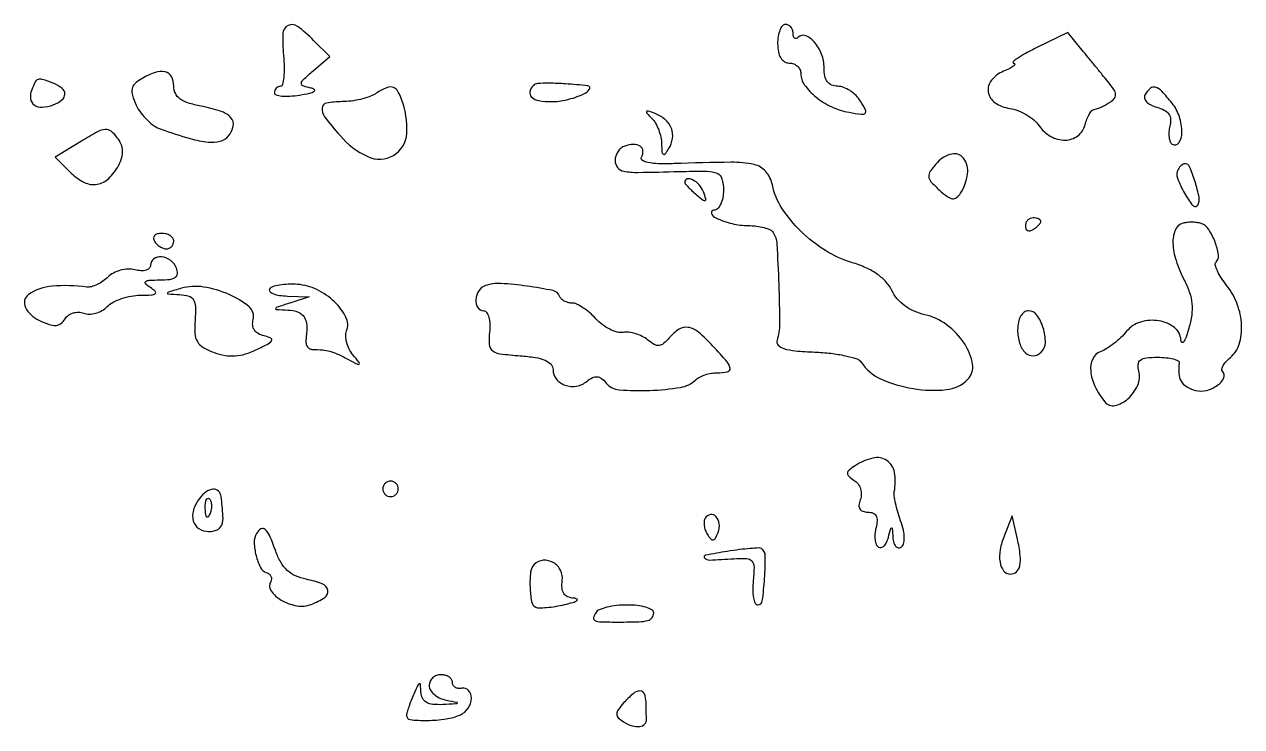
# Model space of a CAD drawing. Extents: x 0 to 5034, y 0 to 2560.
# Drawn here: x 3390.7 to 3547.9, y 1631.3 to 1722 of the extents above; entities that cross this region are included whole.
import ezdxf

# ---------------------------------------------------------------- set-up
doc = ezdxf.new("R2010")
doc.units = 0

msp = doc.modelspace()

# ---------------------------------------------------------------- linework, layer by layer
for points in [[(3424.17139, 1718, -0.018125), (3424.261716, 1716.466464, -0.030261), (3424.212722, 1715.175, -0.031602), (3424.057722, 1714.224236, -0.349806), (3423.776426, 1714, 0.10565), (3423.480181, 1713.936697, 0.099268), (3423.228075, 1713.757125, 0.096258), (3423.059087, 1713.488815, 0.092798), (3423, 1713.173193, 0.330609), (3423.211861, 1712.887804, 0.049892), (3423.954688, 1712.741931, 0.039745), (3425.004047, 1712.726445, 0.023475), (3426.25, 1712.866116, 0.01263), (3427.555837, 1713.108913, 0.088656), (3428.153131, 1713.351605, 0.537692), (3428.15791, 1713.575745, 0.098345), (3427.693974, 1713.777037, -0.031738), (3426.691081, 1714.061911, -0.357452), (3426.491788, 1714.391399, -0.170896), (3426.738726, 1714.86441, -0.009173), (3428.015042, 1716.013046), (3430.142136, 1717.857864), (3428.071068, 1719.928932, 0.03542), (3425.984259, 1721.739319, 0.282993), (3424.769881, 1721.851621, 0.274288), (3424.094809, 1720.812283, 0.03394)], [(3488, 1719.5, 0.04716), (3488.09863, 1718.456621, 0.088208), (3488.4, 1717.666667, 0.118484), (3488.88002, 1717.177821, 0.140575), (3489.5, 1717, -0.088446), (3490.072716, 1716.897892, -0.09481), (3490.559375, 1716.604903, -0.09999), (3490.884939, 1716.168097, -0.110746), (3491, 1715.654988, 0.15746), (3491.480973, 1714.165565, 0.066926), (3492.939772, 1712.625674, 0.060315), (3494.981688, 1711.350329, 0.064698), (3497.22172, 1710.63624, 0.011295), (3498.843445, 1710.379856, 0.228306), (3499.304852, 1710.530059, 0.332942), (3499.37188, 1710.934169, 0.019958), (3498.722372, 1712.072945, 0.058784), (3498.131531, 1712.810077, 0.050301), (3497.355585, 1713.433928, 0.052746), (3496.521222, 1713.859074, 0.091721), (3495.759453, 1714, -0.099), (3494.989098, 1714.154041, -0.13557), (3494.435007, 1714.587826, -0.109379), (3494.106238, 1715.325623, -0.050369), (3494, 1716.377555, 0.090359), (3493.679218, 1718.138099, 0.085738), (3492.755771, 1719.708704, 0.123177), (3491.621611, 1720.523715, 0.299334), (3490.657991, 1720.324657, -0.113033), (3490.407824, 1720.167715, -0.253554), (3490.193285, 1720.20266, -0.172529), (3490.046271, 1720.43152, -0.057388), (3490, 1720.833333, 0.084383), (3489.92427, 1721.278867, 0.093242), (3489.70625, 1721.657292, 0.100475), (3489.381441, 1721.910364, 0.115918), (3489, 1722, 0.226478), (3488.617064, 1721.817169, 0.074992), (3488.29375, 1721.265625, 0.057076), (3488.073116, 1720.457356, 0.038131)], [(3521.5, 1718.999554, 0.011018), (3520.031897, 1718.250244, 0.025181), (3518.96875, 1717.60671, 0.050359), (3518.431507, 1717.158496, 0.629965), (3518.5, 1716.970545, -0.382615), (3518.623651, 1716.835917, -0.234721), (3518.523504, 1716.628083, -0.05297), (3518.005794, 1716.307223, -0.016922), (3517.175759, 1715.941374, 0.126525), (3515.617292, 1714.797854, 0.216675), (3515.211389, 1713.267797, 0.203696), (3516.09737, 1711.883514, 0.11523), (3517.985454, 1711.150933, -0.057982), (3519.02686, 1710.877788, -0.040687), (3520.117495, 1710.346005, -0.041078), (3521.09211, 1709.654463, -0.065234), (3521.781943, 1708.900933, 0.111255), (3523.297374, 1707.522244, 0.134119), (3525.156353, 1707.047691, 0.158848), (3526.777216, 1707.60609, 0.168617), (3527.710251, 1709, -0.027632), (3527.956825, 1709.767039, -0.038682), (3528.26568, 1710.416998, -0.043406), (3528.588191, 1710.880721, -0.216328), (3528.866631, 1711.015313, 0.078124), (3529.197321, 1711.075524, 0.019434), (3529.710668, 1711.27753, 0.019391), (3530.287013, 1711.557743, 0.018382), (3530.850536, 1711.886464, 0.069356), (3531.473248, 1712.414515, 0.202881), (3531.651234, 1712.936438, 0.131304), (3531.426405, 1713.586903, 0.023728), (3530.65419, 1714.621152, -0.000493), (3529.932641, 1715.499311, -0.000255), (3529.031882, 1716.598927, -0.000253), (3528.106856, 1717.730509, -0.000384), (3527.303654, 1718.715623), (3525.5, 1720.931245)], [(3405.785123, 1714.939557, 0.059696), (3404.960734, 1714.31673, 0.156524), (3404.6132, 1713.671408, 0.122852), (3404.66404, 1712.839041, 0.030521), (3405.157022, 1711.55472, 0.053659), (3405.729517, 1710.588165, 0.039881), (3406.549686, 1709.656196, 0.040699), (3407.477611, 1708.893391, 0.069339), (3408.371898, 1708.441107, 0.011306), (3412.125123, 1707.250555, 0.046665), (3414.461014, 1706.798181, 0.086936), (3416.009922, 1706.915199, 0.158618), (3417.071022, 1707.585576, 0.122954), (3417.689354, 1708.87204, 0.242098), (3417.392768, 1709.93667, 0.128991), (3416.060469, 1710.785909, 0.031379), (3413.511045, 1711.43195, -0.028504), (3411.833303, 1711.846861, -0.085313), (3410.783298, 1712.37976, -0.126548), (3410.206374, 1713.09439, -0.107264), (3410, 1714.045313, 0.12123), (3409.698517, 1715.270469, 0.223401), (3408.897718, 1715.877532, 0.140785), (3407.584312, 1715.784561, 0.044369)], [(3391.650663, 1713.532025, 0.118977), (3391.500857, 1712.382306, 0.216686), (3391.973544, 1711.582992, 0.170704), (3393.006065, 1711.295203, 0.075162), (3394.409758, 1711.603744, 0.070926), (3395.559516, 1712.24389, 0.23365), (3395.935635, 1712.999057, 0.234711), (3395.563532, 1713.753807, 0.071438), (3394.418213, 1714.393011, 0.011788), (3393.019374, 1714.892294, 0.156475), (3392.478843, 1714.897063, 0.205888), (3392.108269, 1714.580017, 0.022649)], [(3436, 1713, -0.06063), (3435.231737, 1712.626398, -0.025965), (3434.132812, 1712.310881, -0.025227), (3432.912899, 1712.092383, -0.030314), (3431.75, 1712.015313, 0.042088), (3429.737764, 1711.834341, 0.343826), (3429.15898, 1711.193613, 0.182547), (3429.491501, 1710.074407, 0.015093), (3431.435287, 1707.671193, 0.106191), (3435.072686, 1704.912212, 0.248747), (3438.379929, 1705.078594, 0.248916), (3440.095979, 1707.909111, 0.106274), (3439.393011, 1712.418213, 0.055186), (3438.838279, 1713.492476, 0.20637), (3438.215334, 1713.897803, 0.157636), (3437.37348, 1713.77669, 0.029546)], [(3456.451798, 1714.118465, 0.14213), (3456.004249, 1713.305099, 0.268793), (3456.221498, 1712.613856, 0.142748), (3457.165554, 1712.149025, 0.04491), (3458.75, 1712.015313, 0.057684), (3460.765966, 1712.260052, 0.042898), (3462.894822, 1712.969776, 0.137536), (3463.702202, 1713.623869, 0.576248), (3463.5, 1714.065929, 0.006154), (3460.588359, 1714.310931, 0.016048), (3458.488737, 1714.394008, 0.016101), (3456.983732, 1714.356759, 0.184154)], [(3535.458401, 1712.932692, 0.195713), (3535.381964, 1712.479342, 0.133066), (3535.628482, 1712.010511, 0.09026), (3536.187935, 1711.592142, 0.051619), (3536.980003, 1711.294978, -0.054453), (3537.942624, 1710.927607, -0.122817), (3538.526745, 1710.417577, -0.138789), (3538.761714, 1709.737762, -0.078346), (3538.674499, 1708.863282, 0.043414), (3538.546802, 1708.114908, 0.052931), (3538.563516, 1707.404882, 0.061919), (3538.711208, 1706.83358, 0.161524), (3538.98019, 1706.512243, 0.404317), (3539.833865, 1706.698548, 0.149489), (3540.222472, 1707.997466, 0.076599), (3539.88886, 1710.078248, 0.092457), (3538.947956, 1711.815944, 0.016748), (3537.609121, 1713.360565, 0.129066), (3536.808156, 1713.869943, 0.259555), (3536.149036, 1713.737585, 0.077943)], [(3471.75, 1709.859246, -0.0658), (3472.230103, 1709.228099, -0.038441), (3472.637311, 1708.367716, -0.037762), (3472.917672, 1707.427235, -0.051736), (3473.015313, 1706.55, 0.013597), (3473.051191, 1705.515341, 0.227349), (3473.214022, 1705.223523, 0.398616), (3473.462492, 1705.259523, 0.025986), (3473.922793, 1705.909316, 0.104355), (3474.421064, 1707.247647, 0.129209), (3474.277493, 1708.565165, 0.12267), (3473.491228, 1709.69096, 0.088575), (3472.172681, 1710.481927, 0.009003), (3471.275417, 1710.805022, 0.337522), (3471.082793, 1710.74046, 0.348421), (3471.097596, 1710.541263, 0.009252)], [(3398.102674, 1706.925035), (3394.705348, 1704.850208), (3396.769397, 1702.786159, 0.08288), (3398.459954, 1701.579214, 0.156122), (3400.10265, 1701.339523, 0.15227), (3401.607863, 1702.098584, 0.077683), (3402.895839, 1703.805373, 0.050979), (3403.295918, 1704.779982, 0.085083), (3403.399952, 1705.658275, 0.088123), (3403.205083, 1706.499446, 0.058383), (3402.711253, 1707.36179, 0.065203), (3401.905859, 1708.197498, 0.19443), (3401.158666, 1708.420128, 0.101964), (3400.15306, 1708.111575, 0.011832)], [(3468.25, 1706.281721, 0.091036), (3467.772182, 1706.00433, 0.068301), (3467.367188, 1705.548901, 0.067076), (3467.09356, 1704.991738, 0.080815), (3467, 1704.416667, 0.170266), (3467.320004, 1703.504193, 0.183217), (3468.130089, 1703.025419, 0.046429), (3469.962819, 1702.881102, 0.003083), (3475.25, 1702.988835, -0.007434), (3478.897023, 1703.0314, -0.099044), (3480.205665, 1702.76525, -0.234123), (3480.809986, 1702.066064, -0.063282), (3481, 1700.570735, -0.046619), (3480.907958, 1699.585702, -0.066074), (3480.632812, 1698.750655, -0.085568), (3480.227564, 1698.184169, -0.194098), (3479.75, 1697.984687, 0.512259), (3479.469066, 1697.584211, 0.207482), (3480.012651, 1696.993931, 0.044586), (3482.147613, 1696.266743, 0.058437), (3484.190983, 1696.015313, -0.030236), (3485.261172, 1695.944423, -0.036102), (3486.251962, 1695.744848, -0.039037), (3487.039926, 1695.458133, -0.148633), (3487.428256, 1695.116085, -0.124244), (3487.896503, 1693.63575, -0.00596), (3488.143203, 1688.41438, -0.007799), (3488.244118, 1683.291577, -0.078607), (3487.920063, 1681.187211, 0.277885), (3488.065059, 1680.574603, 0.124177), (3488.799045, 1680.125394, 0.052995), (3490.28768, 1679.829477, 0.012784), (3492.799224, 1679.666582, -0.01859), (3494.87984, 1679.507363, -0.024867), (3496.747654, 1679.199655, -0.023564), (3498.228933, 1678.805414, -0.174776), (3498.799224, 1678.368904, 0.145337), (3501.30511, 1676.211981, 0.06504), (3505.50975, 1674.947425, 0.065889), (3509.802415, 1674.815762, 0.172808), (3512.547095, 1676.118524, 0.242849), (3513.180968, 1678.104701, 0.104498), (3512.130747, 1680.766604, 0.086134), (3509.83329, 1683.203894, 0.107126), (3507.008682, 1684.498093, -0.050186), (3505.638244, 1684.946913, -0.053936), (3504.419963, 1685.651831, -0.056987), (3503.43946, 1686.558267, -0.070932), (3502.771239, 1687.60273, 0.078974), (3502.036114, 1688.712272, 0.054299), (3500.899116, 1689.708569, 0.047138), (3499.400991, 1690.560062, 0.033291), (3497.58529, 1691.235373, -0.067374), (3494.175085, 1692.774927, -0.053637), (3490.996739, 1695.271219, -0.055557), (3488.547207, 1698.258277, -0.093296), (3487.318169, 1701.25, 0.126074), (3486.469859, 1702.985855, 0.164229), (3484.962585, 1703.88906, 0.057037), (3482.004688, 1704.18689, 0.005281), (3474.641607, 1704.008968, -0.014719), (3472.61717, 1703.998269, -0.043071), (3471.231098, 1704.151691, -0.092614), (3470.501389, 1704.444016, -0.410658), (3470.407919, 1704.85101, 0.155912), (3470.606816, 1705.649103, 0.234207), (3470.253744, 1706.258368, 0.157039), (3469.387716, 1706.501717, 0.076853)], [(3508.643696, 1704.158783, 0.025545), (3507.714351, 1703.020028, 0.17763), (3507.51764, 1702.340588, 0.17001), (3507.802639, 1701.678675, 0.022968), (3508.892627, 1700.597171, 0.023803), (3509.914448, 1699.757313, 0.123236), (3510.583969, 1699.478076, 0.207502), (3511.116207, 1699.619262, 0.086249), (3511.622602, 1700.184857, 0.10294), (3512.540497, 1702.676214, 0.200393), (3512.029909, 1704.695153, 0.298606), (3510.491426, 1705.251847, 0.151664)], [(3539.720165, 1703.25, 0.21499), (3539.648765, 1702.139545, 0.036944), (3540.557185, 1700.175275, 0.046938), (3541.629807, 1698.610239, 0.518235), (3542.268901, 1698.661544, 0.184274), (3542.439859, 1699.65763, 0.027507), (3541.928735, 1701.66365, 0.024859), (3541.217692, 1703.586477, 0.30029), (3540.591241, 1704, 0.125488), (3540.381298, 1703.946466, 0.052925), (3540.140165, 1703.779687, 0.047847), (3539.90742, 1703.536921, 0.045272)], [(3476, 1701.622445, 0.172995), (3476.07509, 1701.411909, 0.015689), (3476.44735, 1700.984529, 0.018888), (3476.939562, 1700.492636, 0.013646), (3477.522892, 1699.981001, 0.008807), (3478.382614, 1699.292701, 0.27071), (3478.644403, 1699.258808, 0.389672), (3478.735322, 1699.458284, 0.012731), (3478.415903, 1700.358556, 0.091143), (3477.856754, 1701.274265, 0.089947), (3477.00624, 1701.936277, 0.178047), (3476.321922, 1702.025462, 0.350363)], [(3520, 1695.940983, 0.108972), (3520.078288, 1695.586039, 0.182303), (3520.29375, 1695.3746, 0.161196), (3520.6179, 1695.343488, 0.082592), (3521, 1695.5, 0.029505), (3521.382774, 1695.768994, 0.035638), (3521.70625, 1696.066025, 0.038439), (3521.934461, 1696.34829, 0.151918), (3522, 1696.559017, 0.210953), (3521.92554, 1696.727648, 0.081139), (3521.70625, 1696.870461, 0.061769), (3521.382849, 1696.967655, 0.042167), (3521, 1697, 0.105053), (3520.618444, 1696.918938, 0.099167), (3520.29375, 1696.688914, 0.09642), (3520.076123, 1696.345238, 0.093332)], [(3407.5, 1694, 0.06081), (3407.806203, 1693.617485, 0.051032), (3408.2129, 1693.29375, 0.053229), (3408.653442, 1693.073302, 0.089642), (3409.059017, 1693, 0.105429), (3409.418051, 1693.076556, 0.099231), (3409.723586, 1693.29375, 0.096318), (3409.928382, 1693.618268, 0.092995), (3410, 1694, 0.153634), (3409.879982, 1694.381379, 0.097988), (3409.542039, 1694.70625, 0.080552), (3409.037096, 1694.925455, 0.062283), (3408.440983, 1695, 0.066118), (3407.889346, 1694.926733, 0.138808), (3407.521475, 1694.70625, 0.191142), (3407.392057, 1694.379648, 0.139169)], [(3540.25, 1696.269359, 0.219701), (3539.337662, 1695.387955, 0.102356), (3539.059545, 1693.729071, 0.069945), (3539.461916, 1691.486779, 0.040029), (3540.52762, 1688.946589, -0.036769), (3541.204061, 1687.363213, -0.058903), (3541.513755, 1685.928321, -0.058465), (3541.481449, 1684.453105, -0.035624), (3541.117808, 1682.746249, -0.014503), (3540.748972, 1681.595333, -0.064284), (3540.429254, 1680.962052, -0.463372), (3540.223987, 1680.939995, -0.191787), (3540.090188, 1681.230948, 0.21626), (3539.262544, 1682.828431, 0.127738), (3537.258522, 1683.705929, 0.112498), (3534.87205, 1683.549548, 0.151082), (3533.081282, 1682.352124, -0.032794), (3532.342745, 1681.554701, -0.024227), (3531.430185, 1680.770791, -0.024672), (3530.491415, 1680.111967, -0.049273), (3529.681049, 1679.706296, 0.198027), (3528.701104, 1678.781119, 0.128987), (3528.439561, 1677.225656, 0.090284), (3528.984739, 1675.256164, 0.056309), (3530.265771, 1673.224772, 0.286437), (3531.565372, 1672.768369, 0.129989), (3533.231479, 1673.63308, 0.103925), (3534.506335, 1675.394761, 0.170396), (3534.655157, 1677.210678, -0.082252), (3534.573859, 1678.095298, -0.219754), (3534.873036, 1678.636336, -0.133544), (3535.622511, 1678.924901, -0.025508), (3537.09362, 1679, -0.024438), (3538.199258, 1678.945929, -0.041289), (3539.111465, 1678.779687, -0.052776), (3539.734549, 1678.539272, -0.324107), (3539.881579, 1678.25, 0.056196), (3539.821757, 1676.901344, 0.116739), (3540.131533, 1675.901241, 0.125602), (3540.83684, 1675.192109, 0.070725), (3541.963232, 1674.719866, 0.126199), (3543.384162, 1674.713176, 0.092638), (3544.821781, 1675.374431, 0.131035), (3545.620894, 1676.334121, 0.314594), (3545.467158, 1677.199509, -0.254365), (3545.381474, 1677.489569, -0.076276), (3545.550817, 1677.935151, -0.05576), (3545.929413, 1678.457854, -0.034968), (3546.475834, 1678.979944, 0.145839), (3547.619488, 1680.693816, 0.086882), (3547.928863, 1683.146566, 0.077393), (3547.376782, 1685.837788, 0.077581), (3546.032755, 1688.23123, -0.023206), (3545.319534, 1689.230027, -0.035568), (3544.807462, 1690.161598, -0.039298), (3544.527583, 1690.921387, -0.271324), (3544.624061, 1691.290728, 0.236951), (3544.93831, 1692.238758, 0.055573), (3544.501535, 1693.905615, 0.055139), (3543.676702, 1695.4998, 0.159125), (3542.711933, 1696.260311, 0.053513), (3542.156763, 1696.399133, 0.03362), (3541.488818, 1696.446562, 0.03353), (3540.817112, 1696.403946, 0.051352)], [(3407, 1690.883369, -0.197546), (3406.840282, 1690.494891, -0.127333), (3406.416412, 1690.242334, -0.086309), (3405.766661, 1690.169351, -0.0489), (3404.982409, 1690.294349, 0.074987), (3404.102427, 1690.388053, 0.054639), (3403.128619, 1690.238109, 0.05475), (3402.212763, 1689.881471, 0.076315), (3401.504848, 1689.361991, -0.044325), (3400.852154, 1688.815789, -0.041618), (3400.099965, 1688.380082, -0.044404), (3399.364576, 1688.109069, -0.099123), (3398.772439, 1688.069493, 0.052348), (3394.297013, 1688.187051, 0.132954), (3391.260576, 1687.103727, 0.375122), (3390.844727, 1685.447418, 0.16947), (3392.591325, 1683.776436, 0.023937), (3393.927025, 1683.243463, 0.096264), (3394.79317, 1683.121527, 0.150953), (3395.428616, 1683.354721, 0.091721), (3395.970689, 1683.952573, -0.099133), (3396.405601, 1684.418303, -0.081302), (3397.016854, 1684.720946, -0.079337), (3397.707208, 1684.817629, -0.087021), (3398.370136, 1684.688207, 0.097903), (3399.079538, 1684.56554, 0.062805), (3399.908495, 1684.690321, 0.059814), (3400.725147, 1685.030158, 0.067998), (3401.399633, 1685.54249, -0.075576), (3402.160621, 1686.102638, -0.03806), (3403.257794, 1686.576354, -0.036696), (3404.49138, 1686.902063, -0.044869), (3405.678571, 1687.015313, 0.011064), (3407.108842, 1687.054734, 0.148763), (3407.596651, 1687.230062, 0.464964), (3407.613849, 1687.51666, 0.04667), (3407, 1688, -0.041599), (3406.365595, 1688.489206, -0.459207), (3406.37413, 1688.771685, -0.158702), (3406.830572, 1688.946021, -0.011109), (3408.218615, 1688.984687, 0.02806), (3409.501419, 1689.063987, 0.125053), (3410.200009, 1689.332262, 0.22471), (3410.465283, 1689.802915, 0.109833), (3410.361626, 1690.5, 0.140893), (3409.611104, 1691.494776, 0.133522), (3408.431087, 1691.964758, 0.18411), (3407.427137, 1691.707777, 0.243674)], [(3411, 1687.906033, 0.001745), (3409.319728, 1687.424733, 0.253214), (3409.179135, 1687.286076, 0.486816), (3409.257486, 1687.173915, 0.002686), (3410.753806, 1687.09968, -0.059191), (3411.928303, 1686.907195, -0.188451), (3412.548502, 1686.43256, -0.132574), (3412.807108, 1685.538057, -0.024254), (3412.753806, 1683.801021, 0.033584), (3412.732968, 1682.069042, 0.119618), (3413.051257, 1681.014824, 0.130538), (3413.798965, 1680.275345, 0.043344), (3415.20971, 1679.622148, 0.04368), (3416.624203, 1679.246338, 0.059907), (3417.937925, 1679.177026, 0.058028), (3419.262057, 1679.421927, 0.037878), (3420.70971, 1679.990978, 0.009337), (3422.234518, 1680.763464, 0.149017), (3422.640231, 1681.167604, 0.442875), (3422.528054, 1681.482374, 0.042487), (3421.657216, 1681.761043, -0.075297), (3420.919843, 1682.05137, -0.115459), (3420.42214, 1682.519979, -0.121655), (3420.199934, 1683.141266, -0.089522), (3420.256547, 1683.873035, 0.291581), (3419.7242, 1685.525511, 0.070321), (3417.157844, 1687.103559, 0.063091), (3413.849523, 1688.072376, 0.109015)], [(3422.383375, 1687.811298, 0.347076), (3422.419762, 1687.495073, 0.103393), (3422.854404, 1687.209038, 0.057091), (3423.648449, 1686.99616, 0.028108), (3424.690983, 1686.90032), (3427.5, 1686.80064), (3425, 1686, 0.001977), (3423.314061, 1685.452707, 0.25058), (3423.166136, 1685.297662, 0.47836), (3423.253669, 1685.175444, 0.003158), (3424.75, 1685.09968, -0.075496), (3426.073792, 1684.838247, -0.172136), (3426.850823, 1684.201344, -0.131645), (3427.174919, 1683.08045, -0.037221), (3427.074646, 1681.25, 0.082595), (3427.091687, 1680.772633, 0.103799), (3427.266635, 1680.367188, 0.116034), (3427.571023, 1680.097217, 0.124261), (3427.956163, 1680, -0.021427), (3429.213348, 1679.946101, -0.046354), (3430.16481, 1679.774599, -0.041007), (3431.1379, 1679.41614, -0.01361), (3432.5, 1678.737668, 0.004093), (3433.734735, 1678.093025, 0.313646), (3433.944355, 1678.121471, 0.393125), (3433.959125, 1678.308221, 0.004882), (3433.138124, 1679.323545, -0.056481), (3432.658024, 1680.061329, -0.051634), (3432.33769, 1680.910129, -0.055093), (3432.214674, 1681.7374, -0.101332), (3432.325661, 1682.406276, 0.21072), (3432.238716, 1684.180866, 0.087233), (3430.775949, 1686.152323, 0.076411), (3428.481923, 1687.741706, 0.09636), (3425.991661, 1688.407501, 0.025216), (3424.765341, 1688.430436, 0.03302), (3423.650141, 1688.321092, 0.034801), (3422.770977, 1688.112155, 0.180503)], [(3450.25, 1688.253452, 0.172398), (3449.401952, 1687.587534, 0.125291), (3449.027847, 1686.437094, 0.156756), (3449.283313, 1685.419066, 0.25906), (3450.037849, 1685, -0.25277), (3450.413743, 1684.797001, -0.078714), (3450.686275, 1684.192188, -0.057057), (3450.82264, 1683.30352, -0.035656), (3450.787849, 1682.25, 0.043356), (3450.759505, 1680.64288, 0.21433), (3451.17625, 1679.863992, 0.133327), (3452.178277, 1679.449595, 0.013707), (3454.75, 1679.192502, -0.020884), (3456.682866, 1678.971219, -0.060362), (3457.976959, 1678.604236, -0.103237), (3458.729248, 1678.086637, -0.192943), (3459, 1677.411117, 0.17004), (3459.428482, 1676.187599, 0.142187), (3460.558615, 1675.389963, 0.128325), (3462.038209, 1675.276008, 0.129297), (3463.380056, 1675.900456, -0.055187), (3464.089633, 1676.367849, -0.142875), (3464.685684, 1676.481476, -0.142193), (3465.251185, 1676.25695, -0.054461), (3465.865127, 1675.662512, 0.202798), (3467.537375, 1674.796375, 0.028866), (3471.487505, 1674.717294, 0.030726), (3475.45479, 1675.111872, 0.150653), (3477.45, 1676.099457, -0.073878), (3477.943034, 1676.444922, -0.036826), (3478.649688, 1676.735465, -0.035546), (3479.441126, 1676.933681, -0.043612), (3480.2, 1677, 0.04714), (3481.54501, 1677.127091, 0.406584), (3481.85854, 1677.575651, 0.138803), (3481.473614, 1678.397231, 0.008355), (3479.635329, 1680.448478, 0.028989), (3477.784868, 1682.226461, 0.132118), (3476.449273, 1682.863, 0.192718), (3475.262655, 1682.624024, 0.074781), (3473.989766, 1681.487669, -0.043328), (3473.275075, 1680.764245, -0.154982), (3472.682872, 1680.515713, -0.154147), (3472.053796, 1680.653781, -0.042722), (3471.213697, 1681.23761, 0.056072), (3470.5091, 1681.699943, 0.042495), (3469.651121, 1682.046347, 0.043482), (3468.777721, 1682.234225, 0.073329), (3468.030084, 1682.218205, -0.108681), (3467.260676, 1682.255699, -0.049616), (3466.315708, 1682.616093, -0.045897), (3465.355281, 1683.211875, -0.047102), (3464.52872, 1683.968264, 0.031003), (3463.732045, 1684.745808, 0.0328), (3462.859523, 1685.403178, 0.034755), (3462.038211, 1685.863257, 0.110734), (3461.428346, 1686, -0.065124), (3460.92109, 1686.06635, -0.062182), (3460.439368, 1686.26118, -0.06697), (3460.054547, 1686.549061, -0.109458), (3459.833333, 1686.889124, 0.257606), (3458.999363, 1687.602854, 0.015551), (3455.636446, 1688.18883, 0.021671), (3452.239095, 1688.523108, 0.095028)], [(3519, 1682.559017, 0.072846), (3519.256135, 1680.810288, 0.130649), (3520.010466, 1679.581861, 0.204087), (3521.027625, 1679.201749, 0.187239), (3522.054379, 1679.654379, 0.19596), (3522.584753, 1680.914509, 0.078747), (3522.308145, 1682.798206, 0.08186), (3521.480871, 1684.441736, 0.239719), (3520.383369, 1685, 0.16281), (3519.838317, 1684.817688, 0.102766), (3519.391682, 1684.30887, 0.078553), (3519.097988, 1683.525778, 0.050549)], [(3498, 1664.984687, 0.028124), (3497.229194, 1664.414214, 0.208475), (3497.028544, 1664.015626, 0.232601), (3497.194329, 1663.625439, 0.034935), (3497.895717, 1663.100925, -0.095051), (3498.382468, 1662.636626, -0.079299), (3498.700982, 1661.995681, -0.078401), (3498.806506, 1661.280306, -0.089331), (3498.677102, 1660.600925, 0.064676), (3498.508978, 1659.905589, 0.164774), (3498.620027, 1659.40559, 0.179437), (3499.001829, 1659.102771, 0.079025), (3499.648016, 1659, -0.092422), (3500.321191, 1658.874495, -0.180321), (3500.724127, 1658.517189, -0.139038), (3500.856206, 1657.904231, -0.047963), (3500.710511, 1657.000996, 0.042364), (3500.571793, 1656.198178, 0.05212), (3500.585259, 1655.438435, 0.061036), (3500.73698, 1654.828469, 0.164334), (3501.018198, 1654.488753, 0.205441), (3501.370763, 1654.43607, 0.128779), (3501.739726, 1654.643937, 0.086631), (3502.071625, 1655.100335, 0.050233), (3502.308317, 1655.737757, -0.002257), (3502.615063, 1656.892344, -0.361541), (3502.716374, 1656.96357, -0.369719), (3502.802509, 1656.876754, -0.00229), (3502.883999, 1655.690983, 0.053593), (3502.996532, 1655.039786, 0.108473), (3503.24213, 1654.584069, 0.171903), (3503.574438, 1654.393841, 0.185331), (3503.940275, 1654.463088, 0.187243), (3504.26562, 1654.893714, 0.072834), (3504.365118, 1655.646498, 0.052789), (3504.243663, 1656.658191, 0.027624), (3503.892457, 1657.878652, -0.013706), (3503.526371, 1659.029344, -0.015906), (3503.24345, 1660.142929, -0.015034), (3503.063652, 1661.093578, -0.085411), (3503.070604, 1661.606548, 0.086812), (3503.097712, 1664.123404, 0.208099), (3502.107105, 1665.659539, 0.208324), (3500.308934, 1665.981033, 0.08698)], [(3437, 1662, 0.099038), (3437.076342, 1661.618362, 0.097945), (3437.29375, 1661.29375, 0.097945), (3437.618362, 1661.076342, 0.099038), (3438, 1661, 0.099038), (3438.381638, 1661.076342, 0.097945), (3438.70625, 1661.29375, 0.097945), (3438.923658, 1661.618362, 0.099038), (3439, 1662, 0.099038), (3438.923658, 1662.381638, 0.097945), (3438.70625, 1662.70625, 0.097945), (3438.381638, 1662.923658, 0.099038), (3438, 1663, 0.099038), (3437.618362, 1662.923658, 0.097945), (3437.29375, 1662.70625, 0.097945), (3437.076342, 1662.381638, 0.099038)], [(3413.311092, 1660.75, 0.085511), (3412.546908, 1659.249299, 0.144278), (3412.52756, 1657.848153, 0.182047), (3413.242392, 1656.87373, 0.145445), (3414.5, 1656.5, 0.095122), (3415.608056, 1656.712725, 0.214427), (3416.190004, 1657.314085, 0.103208), (3416.360576, 1658.517067, 0.014881), (3416.125, 1661, 0.172316), (3415.765799, 1661.714845, 0.216409), (3415.073641, 1661.957845, 0.139503), (3414.172484, 1661.612636, 0.071659)], [(3414.683114, 1658.8125, -0.054073), (3414.461564, 1658.395823, -0.470617), (3414.279315, 1658.37858, -0.168741), (3414.137993, 1658.670344, -0.018894), (3414.078947, 1659.416667, -0.028489), (3414.089945, 1660.112848, -0.077125), (3414.200665, 1660.592839, -0.208169), (3414.385309, 1660.77538, -0.296942), (3414.604167, 1660.729167, -0.126455), (3414.797407, 1660.402231, -0.060344), (3414.876576, 1659.916927, -0.05415), (3414.839148, 1659.359369, -0.051402)], [(3478.635081, 1658.218566, 0.116479), (3478.500026, 1657.813281, 0.057006), (3478.513244, 1657.265846, 0.052041), (3478.660145, 1656.670761, 0.051938), (3478.92682, 1656.118408, 0.03936), (3479.355474, 1655.533274, 0.268353), (3479.680389, 1655.419978, 0.227867), (3479.9802, 1655.64177, 0.029854), (3480.317163, 1656.384129, 0.120613), (3480.459513, 1657.504837, 0.158399), (3480.034166, 1658.437418, 0.257132), (3479.31368, 1658.680455, 0.212933)], [(3517.286055, 1656, 0.052043), (3516.748488, 1654.16178, 0.083124), (3516.724577, 1652.529402, 0.125753), (3517.194433, 1651.422454, 0.23393), (3518.047972, 1651, 0.180819), (3518.843974, 1651.297594, 0.164413), (3519.28845, 1652.057335, 0.082619), (3519.340614, 1653.409132, 0.023121), (3518.976262, 1655.5), (3518.309308, 1658.5)], [(3420.688535, 1656.25, 0.138574), (3420.394172, 1655.071066, 0.053452), (3420.627399, 1653.385731, 0.053482), (3421.191571, 1651.845807, 0.20037), (3421.951775, 1651.182742, -0.081633), (3422.320387, 1650.988652, -0.113487), (3422.559106, 1650.703636, -0.130106), (3422.630357, 1650.373347, -0.127505), (3422.529812, 1650.048237, 0.299555), (3422.564541, 1648.830921, 0.111192), (3423.892833, 1647.621226, 0.087201), (3425.912961, 1646.899201, 0.134104), (3427.75, 1647.078535, 0.053709), (3429.500702, 1647.970576, 0.305345), (3429.886816, 1648.885023, 0.257082), (3429.187306, 1649.72153, 0.04345), (3427.114525, 1650.327095, -0.055705), (3425.724751, 1650.770273, -0.080873), (3424.650896, 1651.47595, -0.077174), (3423.822459, 1652.513115, -0.04616), (3423.166544, 1653.952095, 0.015648), (3422.410277, 1655.921048, 0.106671), (3421.817119, 1656.768729, 0.330927), (3421.261707, 1656.829251, 0.130761)], [(3481.5, 1653.924347, 0.007671), (3478.686815, 1653.429484, 0.580539), (3478.566123, 1653.076383, 0.22654), (3479.201345, 1652.805854, 0.006013), (3482.334198, 1652.978236, -0.028162), (3483.978589, 1652.995808, -0.204221), (3484.675287, 1652.66053, -0.185387), (3484.953839, 1651.903918, -0.022668), (3484.847488, 1650.109028, 0.02777), (3484.789921, 1648.934794, 0.04506), (3484.886214, 1647.941055, 0.058004), (3485.104094, 1647.24298, 0.288883), (3485.429957, 1647.024829, 0.383054), (3486.021935, 1647.527658, 0.017017), (3486.316187, 1650.431365, 0.018238), (3486.405711, 1653.366756, 0.24713), (3485.916667, 1654.282441, 0.163376), (3485.600576, 1654.370542, 0.007208), (3484.447396, 1654.293758, 0.011544), (3483.062845, 1654.149259, 0.007928)], [(3456.568177, 1652.234843, 0.169683), (3456.095119, 1651.253621, 0.036549), (3456.01854, 1649.34033, 0.03487), (3456.211971, 1647.464847, 0.236434), (3456.75, 1646.737409, 0.120727), (3457.21317, 1646.629284, 0.018722), (3458.160937, 1646.675185, 0.019943), (3459.296405, 1646.818685, 0.016171), (3460.5, 1647.060077, 0.01405), (3461.561123, 1647.340509, 0.079901), (3462.086223, 1647.591533, 0.56), (3462.076299, 1647.769905, 0.107681), (3461.687142, 1647.881685, -0.081919), (3460.892846, 1648.06653, -0.149506), (3460.38363, 1648.48589, -0.129133), (3460.151243, 1649.168331, -0.054083), (3460.187142, 1650.146137, 0.155235), (3459.967715, 1651.47826, 0.145024), (3459.01525, 1652.481777, 0.153845), (3457.715719, 1652.769863, 0.17636)], [(3464.5, 1646, 0.087552), (3464.234128, 1645.332242, 0.363484), (3464.424317, 1644.978251, 0.089988), (3465.176382, 1644.825006, 0.005381), (3467.5, 1644.8, 0.006861), (3470.09172, 1644.835567, 0.058355), (3471.241377, 1645.002299, 0.167104), (3471.788456, 1645.369987, 0.163406), (3472, 1646, 0.275259), (3471.770364, 1646.385522, 0.053437), (3470.989211, 1646.70625, 0.043243), (3469.877484, 1646.927436, 0.027497), (3468.559017, 1647, 0.026918), (3467.196361, 1646.926586, 0.033489), (3465.947275, 1646.70625, 0.035556), (3464.95866, 1646.386693, 0.159713)], [(3443, 1636.569551, 0.142551), (3443.168558, 1635.990346, 0.078312), (3443.660937, 1635.431994, 0.067395), (3444.389611, 1634.977977, 0.058152), (3445.25, 1634.705733, -0.00362), (3446.568679, 1634.441828, -0.574721), (3446.607621, 1634.325405, -0.200802), (3446.401331, 1634.224735, -0.002047), (3444.75, 1634.136182, -0.036249), (3443.458836, 1634.165865, -0.106472), (3442.616028, 1634.433606, -0.151246), (3442.128557, 1634.955992, -0.102982), (3441.929715, 1635.75, 0.011173), (3441.868926, 1636.721577, 0.467319), (3441.717909, 1636.827495, 0.223503), (3441.510599, 1636.652006, 0.005675), (3441, 1635.5, 0.009594), (3440.665836, 1634.679296, 0.010367), (3440.372382, 1633.867188, 0.009939), (3440.149404, 1633.161724, 0.048242), (3440.070285, 1632.75, 0.410586), (3440.524063, 1632.195413, 0.028997), (3442.727002, 1632.089888, 0.03406), (3445.169498, 1632.281295, 0.068598), (3447.021003, 1632.820285, 0.144566), (3448.02212, 1633.676265, 0.131445), (3448.444064, 1634.971801, 0.199918), (3448.093098, 1635.960292, 0.265924), (3447.204545, 1636.25, -0.080873), (3446.744473, 1636.230091, -0.11013), (3446.353835, 1636.367188, -0.126343), (3446.094393, 1636.63877, -0.128497), (3446, 1637, 0.148195), (3445.884432, 1637.381354, 0.098894), (3445.559375, 1637.70625, 0.082425), (3445.073457, 1637.925306, 0.064853), (3444.5, 1638, 0.094292), (3443.927433, 1637.891054, 0.096703), (3443.440625, 1637.579806, 0.09898), (3443.114767, 1637.115367, 0.103996)], [(3468.111899, 1634.356331, 0.02568), (3467.401588, 1633.465991, 0.156778), (3467.223797, 1632.912914, 0.205965), (3467.425113, 1632.444932, 0.048601), (3468.111899, 1631.910624, 0.063611), (3469.207727, 1631.398747, 0.108498), (3470.209349, 1631.304525, 0.176024), (3470.860198, 1631.635818, 0.216952), (3471.075, 1632.275, -0.013314), (3471.046045, 1632.652979, -0.004034), (3471.022031, 1633.227656, -0.004037), (3471.005505, 1633.872543, -0.004387), (3471, 1634.5, 0.100278), (3470.789894, 1635.537083, 0.315023), (3470.219977, 1635.894916, 0.164802), (3469.321278, 1635.53974, 0.035768)]]:
    msp.add_lwpolyline(points, format="xyb", close=True)

doc.saveas('drawing.dxf')
